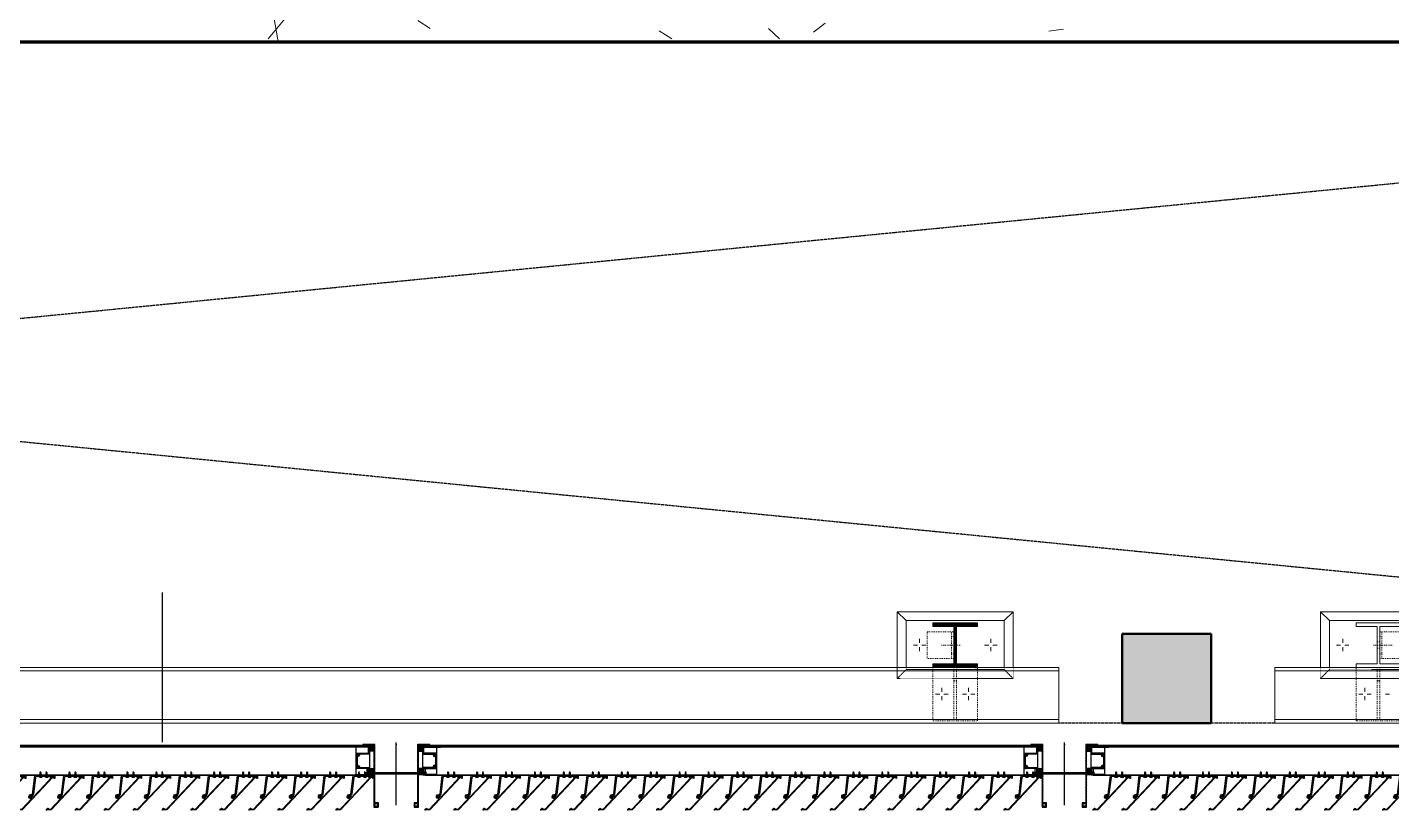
# Model space of a CAD drawing. Header units: millimetres. Extents: x -1379 to 1385823, y -4884429 to 548763.
# Drawn here: x 412441 to 415504, y -2341199 to -2339442 of the extents above; entities that cross this region are included whole.
import ezdxf

# ---------------------------------------------------------------- set-up
doc = ezdxf.new("R2010")
doc.units = ezdxf.units.MM
doc.set_wipeout_variables(frame=1)
for name, pattern in [('CENTER', [50.8, 31.75, -6.35, 6.35, -6.35]), ('DPA_Overhead 100', [2.75, 1.75, -1]), ('HIDDEN', [0.375, 0.25, -0.125]), ('XKITLINE00', [0]), ('XKITLINE02', [4, 2, -2])]:
    doc.linetypes.add(name, pattern=pattern)
for name, color, linetype in [('000 - CONCRETE_WALL_HATCH_', 7, 'Continuous'), ('000 - EXISTING_STEEL-STRUCTURE_CUT_COLOR_4', 7, 'Continuous'), ('000 - EXISTING_STEEL-STRUCTURE_HATCH_', 7, 'Continuous'), ('000 - EXISTING_STEEL-STRUCTURE_HIDDEN_', 7, 'HIDDEN'), ('000 - EXISTING_STEEL-STRUCTURE_MAIN_COLOR_1', 7, 'Continuous'), ('000 - EXISTING_STEEL-STRUCTURE_MAIN_COLOR_2', 7, 'Continuous'), ('000 - EXISTING_STEEL-STRUCTURE_MAIN_COLOR_3', 7, 'Continuous'), ('000 - EXISTING_STEEL-STRUCTURE_WIPEOUT_', 7, 'Continuous'), ('010 - ASPG_ACCESSORIES_MAIN_COLOR_1', 7, 'Continuous'), ('010 - ASPG_EXTR_DEF_SUB', 7, 'Continuous'), ('010 - ASPG_EXTR_MAIN_COLOR_2', 7, 'Continuous'), ('010 - ASPG_FASTERN_DEF_SUB', 7, 'Continuous'), ('010 - ASPG_FRAMING_CUT_COLOR_4', 7, 'Continuous'), ('010 - ASPG_FRAMING_DEF_SUB', 7, 'Continuous'), ('010 - ASPG_FRAMING_HATCH_', 7, 'Continuous'), ('010 - ASPG_FRAMING_MAIN_COLOR_2', 7, 'Continuous'), ('010 - ASPG_FRAMING_SUB_COLOR_2', 7, 'Continuous'), ('010 - ASPG_FRAMING_WIPEOUT_', 7, 'Continuous'), ('BOLT & SCREW', 7, 'Continuous'), ('Center Line', 7, 'CENTER')]:
    doc.layers.add(name, color=color, linetype=linetype)
doc.layers.add('000 - EXISTING_STEEL-STRUCTURE_DEF_SUB', color=7, linetype='Continuous', plot=False)
for name, color, linetype, lineweight in [('12-GRID', 7, 'CENTER', 13), ('A-DETL-GENF', 7, 'Continuous', 35), ('A-DETL-MEDM', 7, 'Continuous', 50), ('A-FLOR-E', 7, 'Continuous', 35), ('A-FLOR-OVHD', 7, 'DPA_Overhead 100', 25), ('A-WALL', 7, 'Continuous', 70), ('A-WALL-PATT', 7, 'Continuous', 70), ('SCREW', 7, 'Continuous', 5), ('WALL-E', 7, 'Continuous', 50)]:
    doc.layers.add(name, color=color, linetype=linetype, lineweight=lineweight)
pattern_1 = [(270, (1257419.24324, -520041.6224), (0.65495992507, -1.1344238721), [0.7562825814, -1.5125651628]), (30, (1257419.24324, -520041.6224), (0.65495992936, 1.1344238696), [0.7562825814, -1.5125651628]), (330, (1257419.24324, -520041.6224), (1.30991985442, -2.48e-09), [-1.5125651628, 0.7562825814])]
pattern_2 = [(315, (1257419.4929, -520021.6224), (1.3369313545, 1.3369313545), []), (45, (1257419.4929, -520021.6224), (-1.3369313545, 1.3369313545), [])]
pattern_3 = [(270, (1257419.4425, -520043.9224), (0.65495992507, -1.1344238721), [0.7562825814, -1.5125651628]), (30, (1257419.4425, -520043.9224), (0.65495992936, 1.1344238696), [0.7562825814, -1.5125651628]), (330, (1257419.4425, -520043.9224), (1.30991985442, -2.48e-09), [-1.5125651628, 0.7562825814])]
pattern_4 = [(315, (1257419.1929, -520023.9224), (1.3369313545, 1.3369313545), []), (45, (1257419.1929, -520023.9224), (-1.3369313545, 1.3369313545), [])]
pattern_5 = [(50, (-216781.46, 2306690.5), (728.7365, -63.75582), [76.2, -838.2]), (355, (-216781.5, 2306690.5), (-140.97162, 764.2276), [60.96, -670.56]), (100.451, (-216720.74, 2306685.2), (587.77, 700.46675), [64.76, -712.36]), (46.184, (-216781.5, 2306893.7), (1084.31624, -168.17096), [114.3, -1257.3]), (96.636, (-216691.1, 2306879.7), (949.6099, 989.70985), [97.14, -1068.54]), (351.184, (-216781.5, 2306893.7), (949.62055, 989.70115), [91.44, -1005.84]), (21, (-216679.86, 2306842.9), (606.45787, -409.06057), [76.2, -838.2]), (326, (-216679.9, 2306842.9), (247.20834, 736.75292), [60.96, -670.56]), (71.451, (-216629.3, 2306808.8), (853.66825, 327.68547), [64.76, -712.36]), (37.5, (-216781.46, 2306690.48), (12.354693, 338.22012), [33.528, -628.904, 33.528, -647.192, -673.1]), (37.5, (-216781.46, 2306690.48), (12.354693, 338.22012), [-1343.152, 33.528, -639.572]), (7.5, (-216781.46, 2306690.48), (267.278874, 400.722127), [33.528, -354.584, 33.528, -613.664, -256.54]), (7.5, (-216781.46, 2306690.48), (267.278874, 400.722127), [-1035.304, 33.528, -223.012]), (327.5, (-217008.03, 2306690.48), (542.36333, -22.915345), [33.528, -220.472, 33.528, -758.952, -1051.56]), (327.5, (-217008.03, 2306690.48), (542.36333, -22.915345), [-1046.48, 33.528, -1018.032]), (317.5, (-217109.63, 2306690.5), (592.51696, 101.70711), [33.528, -296.672, 33.528, -492.76, -746.76]), (317.5, (-217109.63, 2306690.5), (592.51696, 101.70711), [-856.488, 33.528, -713.232])]

# ---------------------------------------------------------------- blocks, each defined once
blk = doc.blocks.new('*U3530')
at = {"layer": '12-GRID', "color": 7, "linetype": 'CENTER'}
for p, q in [((0, -6.2), (0, 2.2)), ((-4.2, -2), (4.2, -2))]:
    blk.add_line(p, q, dxfattribs=at)
at = {"layer": 'BOLT & SCREW', "color": 7}
for p, q in [((-0.6, -1.8), (-1.8, -1.6)), ((-0.6, -2.2), (-1.8, -2.4)), ((-0.5, -1.8), (-0.9, -1.6)), ((-0.5, -2.2), (-0.9, -2.4)), ((-0.2, -1.4), (-0.4, -0.2)), ((-0.2, -1.5), (-0.4, -1.1)), ((-0.2, -2.5), (-0.4, -2.9)), ((-0.2, -2.6), (-0.4, -3.8)), ((0.2, -1.4), (0.4, -0.2)), ((0.2, -1.5), (0.4, -1.1)), ((0.4, -2.9), (0.2, -2.5)), ((0.2, -2.6), (0.4, -3.8)), ((0.5, -1.8), (0.9, -1.6)), ((0.5, -2.2), (0.9, -2.4)), ((0.6, -1.8), (1.8, -1.6)), ((0.6, -2.2), (1.8, -2.4))]:
    blk.add_line(p, q, dxfattribs=at)
for points in [[(-1.8, -1.6), (-0.9, -1.6, 0.414214), (-0.4, -1.1), (-0.4, -0.2), (0.4, -0.2), (0.4, -1.1, 0.414214), (0.9, -1.6), (1.8, -1.6), (1.8, -2.4), (0.9, -2.4, 0.414214), (0.4, -2.9), (0.4, -3.8), (-0.4, -3.8), (-0.4, -2.9, 0.414214), (-0.9, -2.4), (-1.8, -2.4)], [(0.2, -2.5, -0.414214), (0.5, -2.2), (0.6, -2.2), (0.6, -1.8), (0.5, -1.8, -0.414214), (0.2, -1.5), (0.2, -1.4), (-0.2, -1.4), (-0.2, -1.5, -0.414214), (-0.5, -1.8), (-0.6, -1.8), (-0.6, -2.2), (-0.5, -2.2, -0.414214), (-0.2, -2.5), (-0.2, -2.6), (0.2, -2.6)]]:
    blk.add_lwpolyline(points, format="xyb", close=True, dxfattribs=at)
blk.add_circle((0, -2), 3.5, dxfattribs=at)
blk = doc.blocks.new('000_ASPG_TYP_FILES_20260218-010703_FRAME_EXTR_')
at = {"layer": '010 - ASPG_FRAMING_HATCH_'}
h = blk.add_hatch(dxfattribs=at)
h.set_pattern_fill('ANSI32', scale=0.1, angle=180)
edge = h.paths.add_edge_path()
edge.add_line((2, 16), (2, 2))
edge.add_line((2, 2), (39.7, 2))
edge.add_arc((39.7, 1.7), 0.3, 0, 90, ccw=False)
edge.add_line((40, 1.7), (40, 0.3))
edge.add_arc((39.7, 0.3), 0.3, -90, 0, ccw=False)
edge.add_line((39.7, 0), (0.3, 0))
edge.add_arc((0.3, 0.3), 0.3, 180, 270, ccw=False)
edge.add_line((0, 0.3), (0, 17.7))
edge.add_arc((0.3, 17.7), 0.3, 90, 180, ccw=False)
edge.add_line((0.3, 18), (22.6, 18))
edge.add_arc((22.6, 18.5), 0.5, 270, 380.2095)
edge.add_arc((26.2, 19.8), 3.35, 182.0638, 200.2095, ccw=False)
edge.add_arc((23.6, 19.7), 0.76, 2.0638, 182.0638, ccw=False)
edge.add_arc((26.2, 19.8), 1.83, 182.0638, 447.9362)
edge.add_arc((26.3, 22.4), 0.76, 87.9362, 267.9362, ccw=False)
edge.add_arc((26.2, 19.8), 3.35, 69.7905, 87.9362, ccw=False)
edge.add_arc((27.5, 23.4), 0.5, 249.7905, 360)
edge.add_line((28, 23.4), (28, 26.7))
edge.add_line((28, 26.7), (28.5, 27.2))
edge.add_line((28.5, 27.2), (28, 27.7))
edge.add_line((28, 27.7), (28, 38.6))
edge.add_line((28, 38.6), (28.5, 39.1))
edge.add_line((28.5, 39.1), (28, 39.6))
edge.add_line((28, 39.6), (28, 42.9))
edge.add_arc((27.5, 42.9), 0.5, 0, 110.2095)
edge.add_arc((26.2, 46.5), 3.35, 272.0638, 290.2095, ccw=False)
edge.add_arc((26.3, 43.9), 0.76, 92.0638, 272.0638, ccw=False)
edge.add_arc((26.2, 46.5), 1.83, 272.0638, 537.9362)
edge.add_arc((23.6, 46.6), 0.76, 177.9362, 357.9362, ccw=False)
edge.add_arc((26.2, 46.5), 3.35, 159.7905, 177.9362, ccw=False)
edge.add_arc((22.6, 47.8), 0.5, 339.7905, 450)
edge.add_line((22.6, 48.3), (0.3, 48.3))
edge.add_arc((0.3, 48.6), 0.3, 180, 270, ccw=False)
edge.add_line((0, 48.6), (0, 60))
edge.add_arc((0.3, 60), 0.3, 90, 180, ccw=False)
edge.add_line((0.3, 60.3), (5, 60.3))
edge.add_line((5, 60.3), (5, 65))
edge.add_arc((5.3, 65), 0.3, 90, 180, ccw=False)
edge.add_line((5.3, 65.3), (30, 65.3))
edge.add_line((30, 65.3), (30, 63.6))
edge.add_arc((29.7, 63.6), 0.3, -90, 0, ccw=False)
edge.add_line((29.7, 63.3), (7.3, 63.3))
edge.add_arc((7.3, 63), 0.3, 90, 180)
edge.add_line((7, 63), (7, 58.3))
edge.add_line((7, 58.3), (2.3, 58.3))
edge.add_arc((2.3, 58), 0.3, 90, 180)
edge.add_line((2, 58), (2, 50.6))
edge.add_arc((2.3, 50.6), 0.3, 180, 270)
edge.add_line((2.3, 50.3), (29.7, 50.3))
edge.add_arc((29.7, 50), 0.3, 0, 90, ccw=False)
edge.add_line((30, 50), (30, 26.7))
edge.add_line((30, 26.7), (30, 16.3))
edge.add_arc((29.7, 16.3), 0.3, -90, 0, ccw=False)
edge.add_line((29.7, 16), (2, 16))
at = {"layer": '010 - ASPG_FRAMING_CUT_COLOR_4', "color": 7}
blk.add_lwpolyline([(2, 16), (2, 2), (39.7, 2, -0.414214), (40, 1.7), (40, 0.3, -0.414214), (39.7, 0), (0.3, 0, -0.414214), (0, 0.3), (0, 17.7, -0.414214), (0.3, 18), (22.6, 18, 0.52173), (23, 18.7, -0.079342), (22.8, 19.7, -1), (24.3, 19.8, 2.296346), (26.2, 21.7, -1), (26.3, 23.2, -0.079342), (27.3, 23, 0.52173), (28, 23.4), (28, 26.7), (28.5, 27.2), (28, 27.7), (28, 38.6), (28.5, 39.1), (28, 39.6), (28, 42.9, 0.52173), (27.3, 43.3, -0.079342), (26.3, 43.1, -1), (26.2, 44.6, 2.296346), (24.3, 46.5, -1), (22.8, 46.6, -0.079342), (23, 47.6, 0.52173), (22.6, 48.3), (0.3, 48.3, -0.414214), (0, 48.6), (0, 60, -0.414214), (0.3, 60.3), (5, 60.3), (5, 65, -0.414214), (5.3, 65.3), (30, 65.3), (30, 63.6, -0.414214), (29.7, 63.3), (7.3, 63.3, 0.414214), (7, 63), (7, 58.3), (2.3, 58.3, 0.414214), (2, 58), (2, 50.6, 0.414214), (2.3, 50.3), (29.7, 50.3, -0.414214), (30, 50), (30, 26.7), (30, 16.3, -0.414214), (29.7, 16)], format="xyb", close=True, dxfattribs=at)
at = {"color": 7}
for p in [(26.2, 48.5), (26.2, 21.8)]:
    blk.add_blockref('*U3530', p, dxfattribs=at)
blk = doc.blocks.new('*U3143')
at = {"layer": '010 - ASPG_FRAMING_HATCH_', "transparency": 33554585}
h = blk.add_hatch(dxfattribs=at)
h.set_pattern_fill('ANSI32', scale=0.25)
edge = h.paths.add_edge_path()
edge.add_line((2, -50), (2, -75))
edge.add_line((2, -75), (0, -75))
edge.add_line((0, -75), (0, -49))
edge.add_arc((1, -49), 1, 90, 180, ccw=False)
edge.add_line((1, -48), (63, -48))
edge.add_arc((63, -47), 1, 270, 360)
edge.add_line((64, -47), (64, 47))
edge.add_arc((63, 47), 1, 0, 90)
edge.add_line((63, 48), (1, 48))
edge.add_arc((1, 49), 1, 180, 270, ccw=False)
edge.add_line((0, 49), (0, 75))
edge.add_line((0, 75), (2, 75))
edge.add_line((2, 75), (2, 50))
edge.add_line((2, 50), (141, 50))
edge.add_line((141, 50), (141, 41))
edge.add_arc((140, 41), 1, 270, 360, ccw=False)
edge.add_line((140, 40), (132, 40))
edge.add_arc((132, 41), 1, 180, 270, ccw=False)
edge.add_line((131, 41), (131, 47))
edge.add_arc((130, 47), 1, 0, 90)
edge.add_line((130, 48), (67, 48))
edge.add_arc((67, 47), 1, 90, 180)
edge.add_line((66, 47), (66, -47))
edge.add_arc((67, -47), 1, 180, 270)
edge.add_line((67, -48), (130, -48))
edge.add_arc((130, -47), 1, 270, 360)
edge.add_line((131, -47), (131, -41))
edge.add_arc((132, -41), 1, 90, 180, ccw=False)
edge.add_line((132, -40), (140, -40))
edge.add_arc((140, -41), 1, 0, 90, ccw=False)
edge.add_line((141, -41), (141, -50))
edge.add_line((141, -50), (2, -50))
h.paths.add_polyline_path([(139, 48), (139, 42), (133, 42), (133, 48)], flags=16)
h.paths.add_polyline_path([(139, -48), (139, -42), (133, -42), (133, -48)], flags=16)
at = {"layer": '010 - ASPG_FRAMING_HATCH_'}
h = blk.add_hatch(dxfattribs=at)
h.set_pattern_fill('ANSI37', scale=0.595498, angle=-90)
h.set_pattern_definition(pattern_2)
edge = h.paths.add_edge_path()
edge.add_ellipse((57.8, 55), major_axis=(0, -5), ratio=0.644482, start_angle=0, end_angle=180)
edge.add_line((57.8, 60), (62, 60))
edge.add_arc((62, 60.3), 0.3, -90, 0)
edge.add_line((62.3, 60.3), (62.3, 61))
edge.add_line((62.3, 61), (61.8, 61.5))
edge.add_line((61.8, 61.5), (62.3, 62))
edge.add_line((62.3, 62), (61.8, 62.5))
edge.add_line((61.8, 62.5), (62.3, 63))
edge.add_line((62.3, 63), (61.8, 63.5))
edge.add_line((61.8, 63.5), (62.3, 64))
edge.add_line((62.3, 64), (62.3, 65))
edge.add_line((62.3, 65), (63.3, 65))
edge.add_line((63.3, 65), (63.8, 65.5))
edge.add_line((63.8, 65.5), (64.3, 65))
edge.add_line((64.3, 65), (64.8, 65.5))
edge.add_line((64.8, 65.5), (65.3, 65))
edge.add_line((65.3, 65), (65.8, 65.5))
edge.add_line((65.8, 65.5), (66.3, 65))
edge.add_line((66.3, 65), (67, 65))
edge.add_arc((67, 65.3), 0.3, -90, 0)
edge.add_line((67.3, 65.3), (67.3, 60))
edge.add_arc((77.2, 55), 11.1, 153.2037, 206.7963)
edge.add_line((67.3, 50), (57.8, 50))
h = blk.add_hatch(dxfattribs=at)
h.set_pattern_fill('ANSI37', scale=0.595498, angle=-90)
h.set_pattern_definition(pattern_4)
edge = h.paths.add_edge_path()
edge.add_ellipse((11.5, 55), major_axis=(0, -5), ratio=0.644482, start_angle=180, end_angle=360, ccw=False)
edge.add_line((11.5, 60), (2, 60))
edge.add_arc((-7.9, 55), 11.1, -26.7963, 26.7963, ccw=False)
edge.add_line((2, 50), (11.5, 50))
h = blk.add_hatch(dxfattribs=at)
h.set_pattern_fill('HONEY', scale=0.238199, angle=-90)
h.set_pattern_definition(pattern_3)
edge = h.paths.add_edge_path()
edge.add_ellipse((11.8, 55), major_axis=(0, -5), ratio=0.644482, start_angle=0, end_angle=360, ccw=False)
h = blk.add_hatch(dxfattribs=at)
h.set_pattern_fill('HONEY', scale=0.238199, angle=-90)
h.set_pattern_definition(pattern_1)
edge = h.paths.add_edge_path()
edge.add_ellipse((57.5, 55), major_axis=(0, -5), ratio=0.644482, start_angle=0, end_angle=360)
h = blk.add_hatch(dxfattribs=at)
h.set_pattern_fill('ANSI37', scale=0.595498, angle=-90)
h.set_pattern_definition(pattern_4)
edge = h.paths.add_edge_path()
edge.add_ellipse((11.5, -55), major_axis=(0, 5), ratio=0.644482, start_angle=0, end_angle=180)
edge.add_line((11.5, -60), (2, -60))
edge.add_arc((-7.9, -55), 11.1, 333.2037, 386.7963)
edge.add_line((2, -50), (11.5, -50))
h = blk.add_hatch(dxfattribs=at)
h.set_pattern_fill('HONEY', scale=0.238199, angle=-90)
h.set_pattern_definition(pattern_3)
edge = h.paths.add_edge_path()
edge.add_ellipse((11.8, -55), major_axis=(0, 5), ratio=0.644482, start_angle=0, end_angle=360)
h = blk.add_hatch(dxfattribs=at)
h.set_pattern_fill('HONEY', scale=0.238199, angle=-90)
h.set_pattern_definition(pattern_1)
edge = h.paths.add_edge_path()
edge.add_ellipse((57.5, -55), major_axis=(0, 5), ratio=0.644482, start_angle=0, end_angle=360, ccw=False)
h = blk.add_hatch(dxfattribs=at)
h.set_pattern_fill('ANSI37', scale=0.595498, angle=-90)
h.set_pattern_definition(pattern_2)
edge = h.paths.add_edge_path()
edge.add_ellipse((57.8, -55), major_axis=(0, 5), ratio=0.644482, start_angle=180, end_angle=360, ccw=False)
edge.add_line((57.8, -60), (62, -60))
edge.add_arc((62, -60.3), 0.3, 360, 450, ccw=False)
edge.add_line((62.3, -60.3), (62.3, -61))
edge.add_line((62.3, -61), (61.8, -61.5))
edge.add_line((61.8, -61.5), (62.3, -62))
edge.add_line((62.3, -62), (61.8, -62.5))
edge.add_line((61.8, -62.5), (62.3, -63))
edge.add_line((62.3, -63), (61.8, -63.5))
edge.add_line((61.8, -63.5), (62.3, -64))
edge.add_line((62.3, -64), (62.3, -65))
edge.add_line((62.3, -65), (63.3, -65))
edge.add_line((63.3, -65), (63.8, -65.5))
edge.add_line((63.8, -65.5), (64.3, -65))
edge.add_line((64.3, -65), (64.8, -65.5))
edge.add_line((64.8, -65.5), (65.3, -65))
edge.add_line((65.3, -65), (65.8, -65.5))
edge.add_line((65.8, -65.5), (66.3, -65))
edge.add_line((66.3, -65), (67, -65))
edge.add_arc((67, -65.3), 0.3, 360, 450, ccw=False)
edge.add_line((67.3, -65.3), (67.3, -60))
edge.add_arc((77.2, -55), 11.1, 153.2037, 206.7963, ccw=False)
edge.add_line((67.3, -50), (57.8, -50))
at = {"layer": '010 - ASPG_FASTERN_DEF_SUB', "color": 7}
blk.add_point((0, 0), dxfattribs=at)
at = {"layer": '010 - ASPG_FRAMING_CUT_COLOR_4', "color": 7}
blk.add_lwpolyline([(2, -50), (2, -75), (0, -75), (0, -49, -0.414214), (1, -48), (63, -48, 0.414214), (64, -47), (64, 47, 0.414214), (63, 48), (1, 48, -0.414214), (0, 49), (0, 75), (2, 75), (2, 50), (141, 50), (141, 41, -0.414214), (140, 40), (132, 40, -0.414214), (131, 41), (131, 47, 0.414214), (130, 48), (67, 48, 0.414214), (66, 47), (66, -47, 0.414214), (67, -48), (130, -48, 0.414214), (131, -47), (131, -41, -0.414214), (132, -40), (140, -40, -0.414214), (141, -41), (141, -50)], format="xyb", close=True, dxfattribs=at)
for points in [[(139, 48), (139, 42), (133, 42), (133, 48)], [(139, -48), (139, -42), (133, -42), (133, -48)]]:
    blk.add_lwpolyline(points, close=True, dxfattribs=at)
at = {"layer": '010 - ASPG_FRAMING_DEF_SUB', "color": 7, "transparency": 33554508}
blk.add_line((136.5, 0), (-4.5, 0), dxfattribs=at)
at = {"layer": '010 - ASPG_FRAMING_DEF_SUB', "color": 7, "transparency": 33554457}
for points in [[(54.3, 50), (67.3, 50), (67.3, 65.5), (54.3, 65.5)], [(2, 50), (15, 50), (15, 60), (2, 60)], [(2, -50), (15, -50), (15, -60), (2, -60)], [(54.3, -50), (67.3, -50), (67.3, -65.5), (54.3, -65.5)]]:
    blk.add_lwpolyline(points, close=True, dxfattribs=at)
at = {"layer": '010 - ASPG_FRAMING_SUB_COLOR_2', "color": 7}
for points in [[(57.5, 50), (67.3, 50, -0.238199), (67.3, 60), (67.3, 65.3, -0.414214), (67, 65), (66.3, 65), (65.8, 65.5), (65.3, 65), (64.8, 65.5), (64.3, 65), (63.8, 65.5), (63.3, 65), (62.3, 65), (62.3, 64), (61.8, 63.5), (62.3, 63), (61.8, 62.5), (62.3, 62), (61.8, 61.5), (62.3, 61), (62.3, 60.3, -0.414214), (62, 60), (57.5, 60)], [(11.8, 50), (2, 50, 0.238199), (2, 60), (11.8, 60)], [(11.8, -50), (2, -50, -0.238199), (2, -60), (11.8, -60)], [(57.5, -50), (67.3, -50, 0.238199), (67.3, -60), (67.3, -65.3, 0.414214), (67, -65), (66.3, -65), (65.8, -65.5), (65.3, -65), (64.8, -65.5), (64.3, -65), (63.8, -65.5), (63.3, -65), (62.3, -65), (62.3, -64), (61.8, -63.5), (62.3, -63), (61.8, -62.5), (62.3, -62), (61.8, -61.5), (62.3, -61), (62.3, -60.3, 0.414214), (62, -60), (57.5, -60)]]:
    blk.add_lwpolyline(points, format="xyb", dxfattribs=at)
at = {"layer": '010 - ASPG_FRAMING_SUB_COLOR_2', "color": 7, "extrusion": (0, 0, -1)}
for centre, major_axis in [((11.8, 55), (0, -5)), ((57.5, -55), (0, 5))]:
    blk.add_ellipse(centre, major_axis=major_axis, ratio=0.644482, dxfattribs=at)
at = {"layer": '010 - ASPG_FRAMING_SUB_COLOR_2', "color": 7}
for centre, major_axis in [((57.5, 55), (0, -5)), ((11.8, -55), (0, 5))]:
    blk.add_ellipse(centre, major_axis=major_axis, ratio=0.644482, dxfattribs=at)
blk = doc.blocks.new('PZG35-9D5')
at = {"layer": 'Center Line', "color": 7}
blk.add_line((0, 3.7), (0, -10.5), dxfattribs=at)
at = {"layer": 'SCREW', "color": 7}
for p, q in [((-1.4, 0), (-1.4, -1.1)), ((1.4, 0), (1.4, -0.6)), ((-1.9, -1.4), (1.9, -0.9)), ((-1.9, -1.4), (-1.4, -1.1)), ((-1.9, -1.4), (-1.4, -1.7)), ((-1.9, -2.7), (1.9, -2.2)), ((-1.9, -2.7), (-1.4, -2.4)), ((-1.9, -2.7), (-1.4, -3)), ((-1.9, -4), (-1.4, -3.7)), ((-1.9, -4), (-1, -3.9)), ((-1.9, -4), (-1.4, -4.3)), ((-1.4, -1.1), (1.4, -0.6)), ((-1.4, -1.7), (1.4, -1.2)), ((-1.4, -1.7), (-1.4, -2.4)), ((-1.4, -2.4), (1.4, -1.9)), ((-1.4, -3), (1.4, -2.5)), ((-1.4, -3), (-1.4, -3.7)), ((-1.4, -3.7), (-0.8, -3.6)), ((-1.4, -4.3), (-1.4, -8.1)), ((-1.4, -4.3), (-1.2, -4.3)), ((0, -9.5), (-1.4, -8.1)), ((0, -9.5), (1.4, -8.1)), ((0.6, -3.3), (1.4, -3.2)), ((0.7, -3.7), (1.9, -3.5)), ((0.7, -3.9), (1.4, -3.8)), ((0.7, -4.6), (1.4, -4.5)), ((0.7, -5), (1.9, -4.8)), ((0.7, -5.2), (1.4, -5.1)), ((1.9, -0.9), (1.4, -0.6)), ((1.9, -0.9), (1.4, -1.2)), ((1.4, -1.2), (1.4, -1.9)), ((1.9, -2.2), (1.4, -1.9)), ((1.9, -2.2), (1.4, -2.5)), ((1.4, -2.5), (1.4, -3.2)), ((1.9, -3.5), (1.4, -3.2)), ((1.9, -3.5), (1.4, -3.8)), ((1.4, -3.8), (1.4, -4.5)), ((1.9, -4.8), (1.4, -4.5)), ((1.9, -4.8), (1.4, -5.1)), ((1.4, -5.1), (1.4, -8.1))]:
    blk.add_line(p, q, dxfattribs=at)
blk.add_lwpolyline([(0, -9.5), (0.7, -5.2), (0.7, -3.6, 0.417657), (0.4, -3.3, 0.108102), (-0.8, -3.6), (-1.4, -4.7)], format="xyb", dxfattribs=at)
blk = doc.blocks.new('*U3139')
at = {"layer": 'SCREW', "color": 7}
blk.add_lwpolyline([(3, 1.8, 0.09906), (0.8, 2.5), (0.8, 2.3), (-0.8, 2.3), (-0.8, 2.5, 0.09906), (-3, 1.8, 0.266588), (-3.5, 1), (-3.5, 0.2, 0.414214), (-3.3, 0), (3.3, 0, 0.414214), (3.5, 0.2), (3.5, 1, 0.266588)], format="xyb", close=True, dxfattribs=at)
blk.add_blockref('PZG35-9D5', (0, 0), dxfattribs=at)
blk = doc.blocks.new('*U3144')
at = {"color": 7}
blk.add_point((0, 0), dxfattribs=at)
at = {"layer": '010 - ASPG_ACCESSORIES_MAIN_COLOR_1', "color": 7}
blk.add_lwpolyline([(-39.7, -0.6, 0.414214), (-40, -0.9), (-40, -7.4, 0.57735), (-39.7, -7.6), (-36.6, -5.8, 0.767327), (-36.8, -5.3), (-37.9, -5.3, -0.414214), (-38.2, -5), (-38.2, -2.8, -0.414214), (-38, -2.6), (-32.2, -2.6, -0.388879), (-32, -2.8), (-31.8, -4.3, 0.388879), (-31.3, -4.8), (-30.3, -4.8, 0.414214), (-30, -4.5), (-30, -2.9, -0.414214), (-29.7, -2.6), (0.4, -2.6, -0.378969), (3.4, -5.2), (8, -42.5, 0.446593), (11.6, -45.1, -0.489802), (16.1, -48.7), (16.1, -49.4, -0.18248), (15.8, -50, -0.267949), (15.3, -50.2, 1.122115), (15.1, -52.3, 0.405004), (18.1, -49.4), (18.1, -48.7, 0.489805), (11.2, -43.1, -0.446597), (9.9, -42.3), (4.9, -0.8, 0.364176), (4.6, -0.6)], format="xyb", close=True, dxfattribs=at)
at = {"layer": '010 - ASPG_EXTR_DEF_SUB', "color": 7}
for p in [(-40, -0.5), (43.4, -76.9), (43.4, -77.5)]:
    blk.add_point(p, dxfattribs=at)
at = {"layer": '010 - ASPG_EXTR_MAIN_COLOR_2', "color": 7}
blk.add_lwpolyline([(11.4, -48.2), (11.5, -47.4), (12.2, -47.6), (12.3, -46.8, -0.535538), (14.2, -49.2, 0.991572), (15.7, -49.6, 1.157025), (8.8, -48.8, -0.688558), (8.3, -49), (-17.1, -22.2), (-32.3, -6.1), (-32.3, -2.9, 0.414312), (-32.6, -2.6), (-37.5, -2.6, 0.414116), (-37.8, -2.9), (-37.8, -4.3, 0.414214), (-37.5, -4.6), (-36, -4.6, -0.205895), (-35.8, -4.7), (33.2, -77.5), (43.1, -77.5, 0.668179), (43.4, -77), (40.5, -74.2, 0.668179), (40, -74.4), (40, -76), (33.9, -76), (11.9, -52.8, -0.558354), (12.1, -52, 0.766275), (12, -50.4, -0.438583), (10.7, -48.1)], format="xyb", close=True, dxfattribs=at)
at = {"layer": 'SCREW', "color": 7, "rotation": 180}
for p in [(-21.6, -2.5), (-8.2, -2.5)]:
    blk.add_blockref('*U3139', p, dxfattribs=at)
blk = doc.blocks.new('*U3053')
at = {"color": 7}
blk.add_wipeout([(1440, 4), (60, 4), (60, 69.3), (1440, 69.3)], dxfattribs=at).dxf.layer = '010 - ASPG_FRAMING_WIPEOUT_'
blk.add_point((60, 69.5), dxfattribs=at)
at = {"layer": '010 - ASPG_FRAMING_MAIN_COLOR_2', "color": 7}
blk.add_lwpolyline([(1410, 69.3), (90, 69.3), (90, 6), (1410, 6)], close=True, dxfattribs=at)
at = {"layer": '010 - ASPG_FRAMING_SUB_COLOR_2', "color": 7}
for points in [[(1440, 4), (60, 4), (60, 69.3), (1440, 69.3)], [(60, 2), (60, 4), (1440, 4), (1440, 2)]]:
    blk.add_lwpolyline(points, close=True, dxfattribs=at)
at = {"color": 7, "transparency": 33554559, "xscale": -1, "rotation": 270}
for p in [(0, 0), (1500, 0)]:
    blk.add_blockref('*U3143', p, dxfattribs=at)
at = {"color": 7, "xscale": -1, "rotation": 180}
for p in [(91.8, 69.3), (156.8, 69.3), (221.8, 69.3), (286.8, 69.3), (351.8, 69.3), (416.8, 69.3), (481.8, 69.3), (546.8, 69.3), (611.8, 69.3), (676.8, 69.3), (741.8, 69.3), (806.8, 69.3), (871.8, 69.3), (936.8, 69.3), (1001.8, 69.3), (1066.8, 69.3), (1131.8, 69.3), (1196.8, 69.3), (1261.8, 69.3), (1326.8, 69.3), (1391.8, 69.3)]:
    blk.add_blockref('*U3144', p, dxfattribs=at)
at = {"color": 7}
blk.add_blockref('000_ASPG_TYP_FILES_20260218-010703_FRAME_EXTR_', (60, 4), dxfattribs=at)
at = {"color": 7, "xscale": -1}
blk.add_blockref('000_ASPG_TYP_FILES_20260218-010703_FRAME_EXTR_', (1440, 4), dxfattribs=at)
blk = doc.blocks.new('*U2479')
at = {"layer": '000 - EXISTING_STEEL-STRUCTURE_HIDDEN_', "color": 7, "linetype": 'XKITLINE00', "lineweight": 0}
for p, q in [((1700, 64), (1700, 54.7)), ((1700, 64), (1700, 54.7)), ((1860, 64), (1860, 54.7)), ((1860, 64), (1860, 54.7)), ((1686, 50), (1695.3, 50)), ((1686, 50), (1695.3, 50)), ((1700, 36), (1700, 45.3)), ((1700, 36), (1700, 45.3)), ((1714, 50), (1704.7, 50)), ((1714, 50), (1704.7, 50)), ((1846, 50), (1855.3, 50)), ((1846, 50), (1855.3, 50)), ((1860, 36), (1860, 45.3)), ((1860, 36), (1860, 45.3)), ((1874, 50), (1864.7, 50)), ((1874, 50), (1864.7, 50))]:
    blk.add_line(p, q, dxfattribs=at)
at = {"layer": '000 - EXISTING_STEEL-STRUCTURE_HIDDEN_', "color": 7, "linetype": 'XKITLINE02', "lineweight": 0}
for p, q in [((1777, 69.5), (1772, 69.5)), ((1777, 80), (1777, 20)), ((1783, 80), (1783, 20)), ((1790.9, 50), (1748, 50)), ((1777, 57), (1783, 57)), ((1783, 57), (1777, 57)), ((1777, 43), (1783, 43)), ((1783, 43), (1777, 43)), ((1777, 30.5), (1772, 30.5))]:
    blk.add_line(p, q, dxfattribs=at)
at = {"layer": '000 - EXISTING_STEEL-STRUCTURE_MAIN_COLOR_1', "color": 7, "linetype": 'XKITLINE02', "lineweight": 0}
blk.add_line((1772, 20), (1772, 80), dxfattribs=at)
blk.add_lwpolyline([(1777, 20), (1717, 20), (1717, 80), (1777, 80)], dxfattribs=at)
at = {"layer": '000 - EXISTING_STEEL-STRUCTURE_MAIN_COLOR_2', "color": 7, "lineweight": 0}
for p, q in [((1650, 125), (1670, 105)), ((1910, 125), (1890, 105))]:
    blk.add_line(p, q, dxfattribs=at)
at = {"color": 7}
blk.add_wipeout([(-2012.5, 0), (-2012.5, -125), (2012.5, -125), (2012.5, 0)], dxfattribs=at).dxf.layer = '000 - EXISTING_STEEL-STRUCTURE_WIPEOUT_'
at = {"layer": '000 - CONCRETE_WALL_HATCH_'}
h = blk.add_hatch(dxfattribs=at)
h.set_pattern_fill('ANSI32', scale=0.1)
h.set_pattern_definition([(45, (0, -0.0012), (-0.6735192, 0.6735192), []), (45, (0.449, -0.0012), (-0.6735192, 0.6735192), [])])
h.paths.add_polyline_path([(1830, 0), (1830, 8), (1783, 8), (1783, 92), (1830, 92), (1830, 100), (1730, 100), (1730, 92), (1777, 92), (1777, 8), (1730, 8), (1730, 0)])
at = {"layer": '000 - EXISTING_STEEL-STRUCTURE_CUT_COLOR_4', "color": 7, "lineweight": 0}
blk.add_lwpolyline([(1830, 0), (1830, 8), (1783, 8), (1783, 92), (1830, 92), (1830, 100), (1730, 100), (1730, 92), (1777, 92), (1777, 8), (1730, 8), (1730, 0)], close=True, dxfattribs=at)
at = {"layer": '000 - EXISTING_STEEL-STRUCTURE_DEF_SUB', "color": 7}
blk.add_line((0, -168.2), (0, 168.2), dxfattribs=at)
at = {"layer": '000 - EXISTING_STEEL-STRUCTURE_HATCH_', "color": 7, "linetype": 'XKITLINE02', "lineweight": 0}
for p, q in [((1777, 0), (1777, -120)), ((1783, 0), (1783, -120))]:
    blk.add_line(p, q, dxfattribs=at)
blk.add_lwpolyline([(1730, 0), (1730, -120), (1830, -120), (1830, 0)], dxfattribs=at)
at = {"layer": '000 - EXISTING_STEEL-STRUCTURE_HIDDEN_', "color": 7, "linetype": 'HIDDEN', "lineweight": 0, "ltscale": 5}
for p, q in [((2012.5, -8), (-2012.5, -8)), ((2012.5, -117), (-2012.5, -117))]:
    blk.add_line(p, q, dxfattribs=at)
at = {"layer": '000 - EXISTING_STEEL-STRUCTURE_HIDDEN_', "color": 7, "linetype": 'HIDDEN', "lineweight": 0, "ltscale": 2}
for p, q in [((1670, -5), (1650, -25)), ((1890, -5), (1910, -25))]:
    blk.add_line(p, q, dxfattribs=at)
at = {"layer": '000 - EXISTING_STEEL-STRUCTURE_HIDDEN_', "color": 7, "linetype": 'XKITLINE02', "lineweight": 0}
for p, q in [((1830, 0), (1730, 0)), ((1783, -30), (1777, -30))]:
    blk.add_line(p, q, dxfattribs=at)
at = {"layer": '000 - EXISTING_STEEL-STRUCTURE_HIDDEN_', "color": 7, "linetype": 'XKITLINE00', "lineweight": 0}
for p, q in [((1736, -60), (1745.3, -60)), ((1750, -46), (1750, -55.3)), ((1764, -60), (1754.7, -60)), ((1796, -60), (1805.3, -60)), ((1810, -46), (1810, -55.3)), ((1824, -60), (1814.7, -60)), ((1750, -74), (1750, -64.7)), ((1810, -74), (1810, -64.7))]:
    blk.add_line(p, q, dxfattribs=at)
at = {"layer": '000 - EXISTING_STEEL-STRUCTURE_HIDDEN_', "color": 7, "linetype": 'HIDDEN', "lineweight": 0, "ltscale": 2}
for points in [[(1910, 0), (1910, -25), (1650, -25), (1650, 0)], [(1890, 0), (1890, -5), (1670, -5), (1670, 0)]]:
    blk.add_lwpolyline(points, dxfattribs=at)
at = {"layer": '000 - EXISTING_STEEL-STRUCTURE_MAIN_COLOR_2', "color": 7, "lineweight": 0}
for points in [[(1650, 0), (1650, 125), (1910, 125), (1910, 0)], [(1670, 0), (1670, 105), (1890, 105), (1890, 0)]]:
    blk.add_lwpolyline(points, dxfattribs=at)
at = {"layer": '000 - EXISTING_STEEL-STRUCTURE_MAIN_COLOR_3', "color": 7, "lineweight": 0}
blk.add_lwpolyline([(-2012.5, 0), (-2012.5, -125), (2012.5, -125), (2012.5, 0), (-2012.5, 0)], close=True, dxfattribs=at)
blk = doc.blocks.new('*U2478')
at = {"layer": '000 - EXISTING_STEEL-STRUCTURE_HIDDEN_', "color": 7, "linetype": 'XKITLINE00', "lineweight": 0}
for p, q in [((-1580, 64), (-1580, 54.7)), ((-1580, 64), (-1580, 54.7)), ((-1594, 50), (-1584.7, 50)), ((-1594, 50), (-1584.7, 50)), ((-1580, 36), (-1580, 45.3)), ((-1580, 36), (-1580, 45.3)), ((-1566, 50), (-1575.3, 50)), ((-1566, 50), (-1575.3, 50))]:
    blk.add_line(p, q, dxfattribs=at)
at = {"layer": '000 - EXISTING_STEEL-STRUCTURE_HIDDEN_', "color": 7, "linetype": 'XKITLINE02', "lineweight": 0}
for p, q in [((-1497, 69.5), (-1492, 69.5)), ((-1510.9, 50), (-1468, 50)), ((-1497, 57), (-1503, 57)), ((-1503, 57), (-1497, 57)), ((-1497, 43), (-1503, 43)), ((-1503, 43), (-1497, 43)), ((-1497, 30.5), (-1492, 30.5))]:
    blk.add_line(p, q, dxfattribs=at)
at = {"layer": '000 - EXISTING_STEEL-STRUCTURE_MAIN_COLOR_1', "color": 7, "linetype": 'XKITLINE02', "lineweight": 0}
blk.add_line((-1492, 20), (-1492, 80), dxfattribs=at)
blk.add_lwpolyline([(-1497, 20), (-1437, 20), (-1437, 80), (-1497, 80)], dxfattribs=at)
at = {"layer": '000 - EXISTING_STEEL-STRUCTURE_MAIN_COLOR_2', "color": 7, "lineweight": 0}
blk.add_line((-1630, 125), (-1610, 105), dxfattribs=at)
at = {"color": 7}
blk.add_wipeout([(-1732.5, 0), (-1732.5, -125), (1732.5, -125), (1732.5, 0)], dxfattribs=at).dxf.layer = '000 - EXISTING_STEEL-STRUCTURE_WIPEOUT_'
at = {"layer": '000 - EXISTING_STEEL-STRUCTURE_CUT_COLOR_4', "color": 7, "lineweight": 0}
blk.add_lwpolyline([(-1550, 0), (-1550, 8), (-1503, 8), (-1503, 92), (-1550, 92), (-1550, 100), (-1450, 100), (-1450, 92), (-1497, 92), (-1497, 8), (-1450, 8), (-1450, 0)], close=True, dxfattribs=at)
at = {"layer": '000 - EXISTING_STEEL-STRUCTURE_HATCH_', "color": 7, "linetype": 'XKITLINE02', "lineweight": 0}
for p, q in [((-1503, 0), (-1503, -120)), ((-1497, 0), (-1497, -120))]:
    blk.add_line(p, q, dxfattribs=at)
blk.add_lwpolyline([(-1450, 0), (-1450, -120), (-1550, -120), (-1550, 0)], dxfattribs=at)
at = {"layer": '000 - EXISTING_STEEL-STRUCTURE_HIDDEN_', "color": 7, "linetype": 'HIDDEN', "lineweight": 0, "ltscale": 5}
for p, q in [((1732.5, -8), (-1732.5, -8)), ((1732.5, -117), (-1732.5, -117))]:
    blk.add_line(p, q, dxfattribs=at)
at = {"layer": '000 - EXISTING_STEEL-STRUCTURE_HIDDEN_', "color": 7, "linetype": 'HIDDEN', "lineweight": 0, "ltscale": 2}
blk.add_line((-1610, -5), (-1630, -25), dxfattribs=at)
at = {"layer": '000 - EXISTING_STEEL-STRUCTURE_HIDDEN_', "color": 7, "linetype": 'XKITLINE00', "lineweight": 0}
for p, q in [((-1503, -30), (-1497, -30)), ((-1544, -60), (-1534.7, -60)), ((-1530, -46), (-1530, -55.3)), ((-1516, -60), (-1525.3, -60)), ((-1484, -60), (-1474.7, -60)), ((-1530, -74), (-1530, -64.7))]:
    blk.add_line(p, q, dxfattribs=at)
at = {"layer": '000 - EXISTING_STEEL-STRUCTURE_HIDDEN_', "color": 7, "linetype": 'HIDDEN', "lineweight": 0, "ltscale": 2}
for points in [[(-1630, 0), (-1630, -25), (-1370, -25), (-1370, 0)], [(-1610, 0), (-1610, -5), (-1390, -5), (-1390, 0)]]:
    blk.add_lwpolyline(points, dxfattribs=at)
at = {"layer": '000 - EXISTING_STEEL-STRUCTURE_MAIN_COLOR_2', "color": 7, "lineweight": 0}
for points in [[(-1370, 0), (-1370, 125), (-1630, 125), (-1630, 0)], [(-1390, 0), (-1390, 105), (-1610, 105), (-1610, 0)]]:
    blk.add_lwpolyline(points, dxfattribs=at)
at = {"layer": '000 - EXISTING_STEEL-STRUCTURE_MAIN_COLOR_3', "color": 7, "lineweight": 0}
blk.add_lwpolyline([(-1732.5, 0), (-1732.5, -125), (1732.5, -125), (1732.5, 0), (-1732.5, 0)], close=True, dxfattribs=at)
blk = doc.blocks.new('C-1-IV01_REV00_20260605-140059_LOPF_ASPG')
at = {"color": 7}
for name, p in [('*U2479', (10140, -11715)), ('*U2478', (14370, -11715))]:
    blk.add_blockref(name, p, dxfattribs=at)
at = {"color": 7, "rotation": 180}
blk.add_blockref('*U3053', (13665, -11888), dxfattribs=at)
blk.add_blockref('*U3053', (12165, -11888), dxfattribs=at)
blk.add_blockref('*U3053', (10665, -11888), dxfattribs=at)
blk = doc.blocks.new('C-1-IV01_REV00_20260605-145550_LOPF_EX')
at = {"layer": 'A-DETL-GENF', "lineweight": 25}
h = blk.add_hatch(dxfattribs=at)
h.set_pattern_fill('FP_2', style=0, pattern_type=2)
h.set_pattern_definition(pattern_5)
h.paths.add_polyline_path([(3485, -11840), (3485, -11640), (3285, -11640), (3285, -11840)])
h.paths.add_polyline_path([(519.4, -11840), (585, -11840), (585, -11640), (385, -11640), (385, -11840)])
h.paths.add_polyline_path([(7985, -11840), (7985, -11640), (7785, -11640), (7785, -11840)])
h.paths.add_polyline_path([(16445, -11840), (16445, -11640), (16245, -11640), (16245, -11840)])
h.paths.add_polyline_path([(12295, -11840), (12495, -11840), (12495, -11640), (12295, -11640)])
at = {"layer": 'A-WALL-PATT', "lineweight": 9}
h = blk.add_hatch(dxfattribs=at)
h.set_pattern_fill('FP_2', style=0, pattern_type=2)
h.set_pattern_definition(pattern_5)
h.paths.add_polyline_path([(14355, -10310), (14355, -10110), (8155, -10110), (8155, -10310), (14295.7, -10310)])
at = {"layer": 'A-DETL-MEDM', "color": 7}
for p, q in [((12295, -11640), (12295, -11840)), ((12495, -11640), (12295, -11640)), ((12495, -11840), (12495, -11640)), ((12295, -11840), (12495, -11840))]:
    blk.add_line(p, q, dxfattribs=at)
at = {"layer": 'A-FLOR-E', "color": 7}
for p, q in [((14555, -10310), (7235, -10310)), ((7955, -10310), (14555, -10310)), ((14555, -10310), (7955, -10310))]:
    blk.add_line(p, q, dxfattribs=at)
at = {"layer": 'A-FLOR-OVHD', "color": 7}
for p, q in [((16145, -10310), (585, -11840)), ((16245, -11840), (685, -10310)), ((16245, -11840), (585, -11840))]:
    blk.add_line(p, q, dxfattribs=at)
at = {"layer": 'A-WALL', "color": 7}
blk.add_line((8155, -10310), (14355, -10310), dxfattribs=at)
at = {"layer": 'WALL-E', "color": 7}
for p, q in [((8155, -10310), (11455, -10310)), ((14355, -10310), (8155, -10310)), ((11655, -10310), (11455, -10310)), ((11655, -10310), (14355, -10310))]:
    blk.add_line(p, q, dxfattribs=at)

msp = doc.modelspace()

# ---------------------------------------------------------------- block references
at = {"color": 7}
msp.add_blockref('C-1-IV01_REV00_20260605-145550_LOPF_EX', (402604.3, -2329164.2), dxfattribs=at)

# ---------------------------------------------------------------- next in the draw order: block references
msp.add_blockref('C-1-IV01_REV00_20260605-140059_LOPF_ASPG', (402604.3, -2329164.2), dxfattribs=at)

doc.saveas('drawing.dxf')
